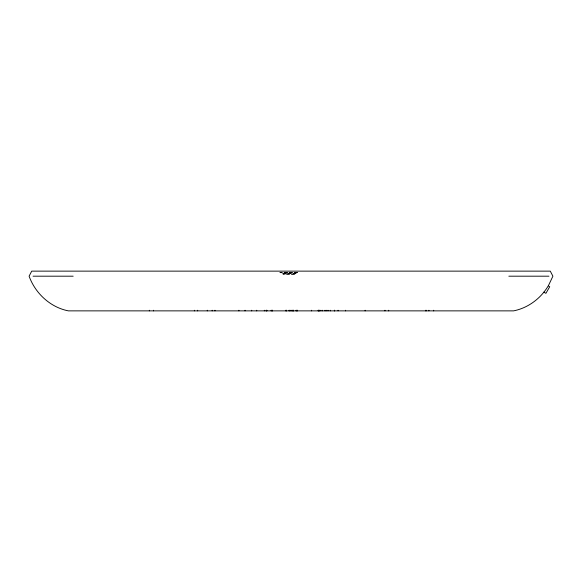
<?xml version="1.0" encoding="UTF-8"?>
<svg xmlns="http://www.w3.org/2000/svg" width="582" height="582" viewBox="0 0 582 582"><rect width="100%" height="100%" fill="white"/><g stroke="black" fill="none" stroke-linecap="round" stroke-linejoin="round"><path stroke-width="0.44" stroke-dasharray="2.91 2.18" d="M285.798 274.748C286.249 271.896 291.487 271.896 291.938 274.748M279.535 272.267L298.202 272.267M297.737 272.267L280 272.267M297.271 272.572L280.466 272.572M296.805 272.885L280.931 272.885M296.34 273.198L281.397 273.198M295.874 273.504L281.863 273.504M295.409 273.816L282.328 273.816M294.943 274.122L282.794 274.122M294.477 274.435L283.252 274.435"/><path stroke-width="0.87" d="M548.542 285.406L552.9 276.188L550.281 271.132L31.719 271.132L29.1 276.188C35.298 293.335 50.307 307.332 68.385 310.868L513.615 310.868C528.049 307.987 540.773 298.501 548.229 285.9L549.706 286.751L545.909 293.321L543.857 292.135M33.043 276.188L73.165 276.188M508.835 276.188L548.957 276.188M433.67 310.25L433.67 310.868M428.898 310.25L428.898 310.868M426.075 310.25L426.075 310.868M425.893 310.25L425.893 310.868M388.674 310.25L388.674 310.868M384.971 310.25L384.971 310.868M365.14 310.25L365.14 310.868M345.599 310.25L345.599 310.868M338.077 310.25L338.077 310.868M334.628 310.25L334.628 310.868M334.366 310.25L334.366 310.868M330.263 310.25L330.263 310.868M328.022 310.25L328.022 310.868M326.196 310.25L326.146 310.868M324.996 310.25L324.996 310.868M322.552 310.25L322.552 310.868M320.893 310.25L320.893 310.868M319.569 310.25L319.569 310.868M319.183 310.25L319.183 310.868M318.754 310.25L318.754 310.868M318.412 310.25L318.412 310.868M318.165 310.25L318.165 310.868M311.596 310.25L311.625 310.868M297.446 310.25L297.446 310.868M297.082 310.25L297.082 310.868M296.645 310.25L296.645 310.868M296.063 310.25L296.063 310.868M293.306 310.25L293.306 310.868M293.183 310.25L293.183 310.868M292.906 310.25L292.906 310.868M292.171 310.25L292.171 310.868M291.793 310.25L291.793 310.868M290.28 310.25L290.28 310.868M289.581 310.25L289.581 310.868M289.036 310.25L289.036 310.868M286.3 310.25L286.3 310.868M286.06 310.25L286.06 310.868M285.944 310.25L285.944 310.868M272.536 310.25L272.536 310.868M272.376 310.25L272.376 310.868M271.481 310.25L271.481 310.868M271.132 310.25L271.132 310.868M266.927 310.25L266.927 310.868M266.498 310.25L266.476 310.868M266.17 310.25L266.17 310.868M264.373 310.25L264.323 310.868M256.72 310.25L256.72 310.868M251.7 310.25L251.7 310.868M245.044 310.25L245.044 310.868M238.904 310.25L238.904 310.868M214.947 310.25L214.976 310.868M212.183 310.25L212.183 310.868M207.287 310.25L207.287 310.868M197.64 310.25L197.64 310.868M194.395 310.25L194.395 310.868M153.459 310.25L153.459 310.868M149.348 310.25L149.348 310.868"/></g></svg>
